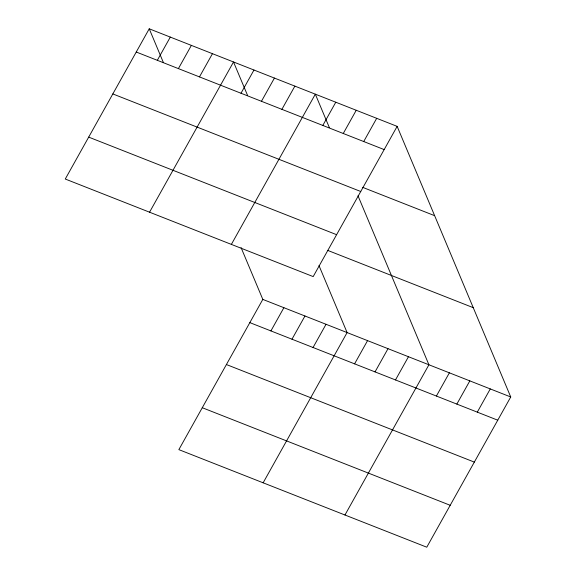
<?xml version="1.0" encoding="UTF-8"?>
<svg xmlns="http://www.w3.org/2000/svg" width="576" height="576" viewBox="0 0 576 576"><rect width="100%" height="100%" fill="white"/><g stroke="black" fill="none" stroke-linecap="round" stroke-linejoin="round"><path stroke-width="0.86" d="M149.227 28.8L65.268 179.028L313.186 276.595L397.145 126.367L149.227 28.8L163.289 62.287M157.327 60.307L170.302 37.094M178.402 68.602L191.376 45.389M199.469 76.896L212.45 53.683M149.558 212.198L233.518 61.97L247.579 95.458M240.998 93.24L253.973 70.02M261.454 101.29L274.428 78.07M281.902 109.339L294.876 86.119M231.372 244.397L315.331 94.169L329.386 127.656M322.812 125.438L335.786 102.218M343.26 133.488L356.242 110.268M241.063 247.579L262.814 299.405L178.855 449.633L426.773 547.2L510.732 396.972L397.145 126.367M363.715 141.538L376.69 118.318M270.914 330.912L283.889 307.699M291.982 339.206L304.963 315.994M313.056 347.501L326.03 324.288M263.146 482.803L347.105 332.575L318.996 265.601M354.586 363.845L367.56 340.625M375.034 371.894L388.015 348.674M395.489 379.944L408.463 356.724M344.959 515.002L428.918 364.774L357.991 195.79M436.392 396.043L449.374 372.823M456.847 404.093L469.822 380.873M477.302 412.142L490.277 388.922M136.253 52.02L384.17 149.587M362.635 187.337L434.628 215.669M112.831 93.931L360.742 191.498M88.697 137.117L336.607 234.684M327.622 250.358L473.249 307.67M262.814 299.405L510.732 396.972M249.84 322.625L497.758 420.192M226.411 364.536L474.329 462.103M202.277 407.722L450.194 505.289"/></g></svg>
